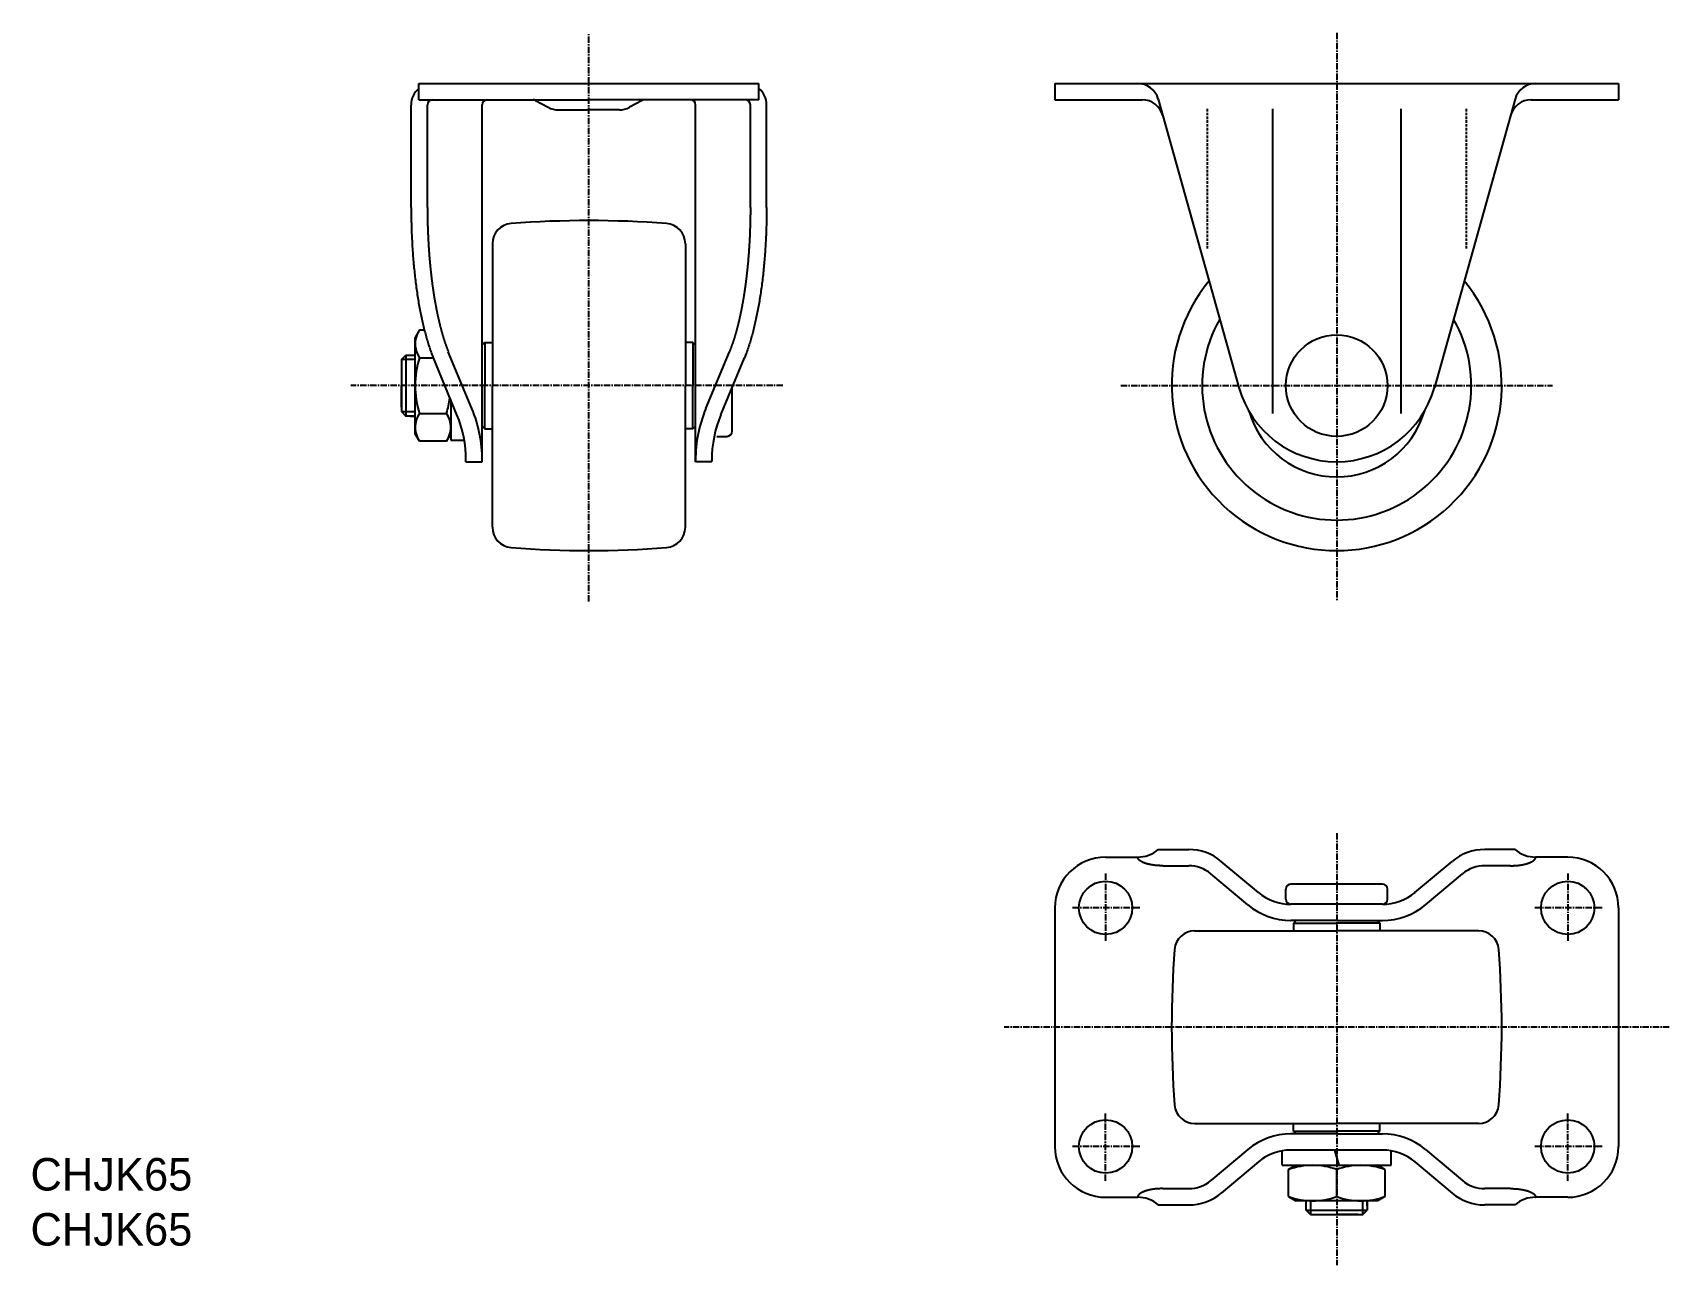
# Model space of a CAD drawing. Extents: x 430 to 753, y -179 to 64.
import ezdxf

# ---------------------------------------------------------------- set-up
doc = ezdxf.new("R2010")
doc.units = 0
doc.linetypes.add('CENTER', pattern=[2, 1.25, -0.25, 0.25, -0.25])
doc.linetypes.add('DASHED', pattern=[0.75, 0.5, -0.25])
doc.layers.get('0').update_dxf_attribs({"linetype": 'CONTINUOUS'})
doc.layers.add('CENTER', color=1, linetype='CENTER')

msp = doc.modelspace()

# ---------------------------------------------------------------- linework, layer by layer
at = {"color": 7, "linetype": 'CONTINUOUS'}
for p, q in [((506.27, 54.02), (573.27, 54.02)), ((506.27, 50.82), (506.27, 54.02)), ((573.27, 50.82), (573.27, 54.02)), ((631.54, 54.02), (742.54, 54.02)), ((631.54, 54.02), (631.54, 50.82)), ((742.54, 54.02), (742.54, 50.82)), ((504.77, 29.58), (504.77, 49.82)), ((506.27, 50.82), (539.77, 50.82)), ((507.97, 29.58), (507.97, 49.82)), ((518.77, -20.48), (518.77, 49.82)), ((529.25, 50.7), (531.77, 49.33)), ((533.77, 48.82), (539.77, 48.82)), ((573.27, 50.82), (539.77, 50.82)), ((545.77, 48.82), (539.77, 48.82)), ((550.29, 50.7), (547.78, 49.33)), ((560.77, -20.48), (560.77, 49.82)), ((571.57, 29.58), (571.57, 49.82)), ((574.77, 29.58), (574.77, 49.82)), ((631.54, 50.82), (648.74, 50.82)), ((651.89, 50.95), (667.77, -5.85)), ((674.4, 49.02), (674.4, -10.98)), ((699.68, 49.02), (699.68, -10.98)), ((722.18, 50.95), (706.3, -5.85)), ((725.33, 50.82), (742.54, 50.82)), ((520.77, 22.45), (520.77, -5.48)), ((558.77, 22.45), (558.77, -5.48)), ((506.42, 5.49), (505.57, 4.02)), ((505.57, -14.98), (505.57, 4.02)), ((506.42, 5.49), (507.37, 5.49)), ((502.87, -0.35), (503.75, 0.52)), ((503.75, 0.52), (505.57, 0.52)), ((504.57, 0.52), (505.57, 0.52)), ((506.42, 0.01), (509.12, 0.01)), ((516.74, -10), (512.09, 1.2)), ((518.77, 2.52), (519.27, 3.02)), ((519.27, 3.02), (519.27, -5.48)), ((519.27, 3.02), (520.77, 3.02)), ((560.27, 3.02), (558.77, 3.02)), ((560.27, 3.02), (560.27, -5.48)), ((560.77, 2.52), (560.27, 3.02)), ((562.81, -10), (567.45, 1.2)), ((502.87, -0.35), (502.87, -10.6)), ((502.87, -1.23), (502.87, -5.48)), ((513.78, -11.23), (509.14, -0.03)), ((565.76, -11.23), (570.41, -0.03)), ((502.87, -9.73), (502.87, -5.48)), ((519.27, -13.98), (519.27, -5.48)), ((520.77, -33.4), (520.77, -5.48)), ((558.77, -33.4), (558.77, -5.48)), ((560.27, -13.98), (560.27, -5.48)), ((567.97, -14.48), (567.97, -5.9)), ((512.57, -8.31), (512.57, -16.23)), ((502.87, -10.6), (503.75, -11.48)), ((505.57, -11.48), (503.75, -11.48)), ((504.57, -11.48), (505.57, -11.48)), ((506.42, -10.96), (511.72, -10.96)), ((506.42, -16.45), (505.57, -14.98)), ((511.72, -16.45), (512.57, -14.98)), ((518.77, -13.48), (519.27, -13.98)), ((519.27, -13.98), (520.77, -13.98)), ((560.27, -13.98), (558.77, -13.98)), ((560.77, -13.48), (560.27, -13.98)), ((564.97, -15.48), (566.97, -15.48)), ((511.72, -16.45), (506.42, -16.45)), ((512.57, -16.23), (515.23, -16.23)), ((515.57, -20.48), (515.57, -20.21)), ((515.57, -20.48), (518.77, -20.48)), ((563.97, -20.48), (560.77, -20.48)), ((563.97, -20.48), (563.97, -20.21)), ((641.54, -98.36), (647.85, -98.36)), ((651.89, -96.86), (657.89, -96.86)), ((671.61, -105.32), (664.31, -99.2)), ((702.46, -105.32), (709.76, -99.2)), ((722.18, -96.86), (716.19, -96.86)), ((732.54, -98.36), (726.22, -98.36)), ((652.79, -100.06), (657.89, -100.06)), ((669.55, -107.77), (662.26, -101.65)), ((704.52, -107.77), (711.82, -101.65)), ((721.29, -100.06), (716.19, -100.06)), ((677.04, -106.66), (677.04, -104.66)), ((696.04, -103.66), (678.04, -103.66)), ((697.04, -106.66), (697.04, -104.66)), ((631.54, -108.36), (631.54, -155.36)), ((696.04, -107.66), (678.04, -107.66)), ((742.54, -108.36), (742.54, -155.36)), ((687.04, -110.86), (678.04, -110.86)), ((679.04, -110.86), (678.54, -111.36)), ((678.54, -111.36), (678.54, -112.86)), ((678.54, -111.36), (687.04, -111.36)), ((687.04, -110.86), (696.04, -110.86)), ((695.54, -111.36), (687.04, -111.36)), ((695.04, -110.86), (695.54, -111.36)), ((695.54, -111.36), (695.54, -112.86)), ((659.11, -112.86), (687.04, -112.86)), ((714.96, -112.86), (687.04, -112.86)), ((659.11, -150.86), (687.04, -150.86)), ((678.54, -152.36), (678.54, -150.86)), ((714.96, -150.86), (687.04, -150.86)), ((695.54, -152.36), (695.54, -150.86)), ((687.04, -152.86), (678.04, -152.86)), ((678.54, -152.36), (687.04, -152.36)), ((679.04, -152.86), (678.54, -152.36)), ((695.54, -152.36), (687.04, -152.36)), ((687.04, -152.86), (696.04, -152.86)), ((695.04, -152.86), (695.54, -152.36)), ((669.55, -155.94), (662.26, -162.06)), ((676.29, -159.06), (676.29, -156.06)), ((696.04, -156.06), (678.04, -156.06)), ((686.63, -156.06), (687.44, -159.06)), ((697.79, -159.06), (697.79, -156.06)), ((704.52, -155.94), (711.82, -162.06)), ((671.61, -158.4), (664.31, -164.52)), ((676.29, -159.06), (697.79, -159.06)), ((677.53, -159.9), (679, -159.06)), ((677.53, -165.21), (677.53, -159.9)), ((687.04, -165.21), (687.04, -159.9)), ((696.54, -159.9), (695.07, -159.06)), ((696.54, -159.9), (696.54, -165.21)), ((702.46, -158.4), (709.76, -164.52)), ((652.79, -163.66), (657.89, -163.66)), ((721.29, -163.66), (716.19, -163.66)), ((641.54, -165.36), (647.85, -165.36)), ((651.89, -166.86), (657.89, -166.86)), ((677.53, -165.21), (679, -166.06)), ((695.07, -166.06), (679, -166.06)), ((681.04, -167.06), (681.04, -166.06)), ((681.04, -167.88), (681.04, -166.06)), ((693.04, -167.06), (693.04, -166.06)), ((693.04, -166.06), (693.04, -167.88)), ((696.54, -165.21), (695.07, -166.06)), ((722.18, -166.86), (716.19, -166.86)), ((732.54, -165.36), (726.22, -165.36)), ((681.91, -168.76), (681.04, -167.88)), ((681.91, -168.76), (692.16, -168.76)), ((682.79, -168.76), (687.04, -168.76)), ((691.29, -168.76), (687.04, -168.76)), ((692.16, -168.76), (693.04, -167.88))]:
    msp.add_line(p, q, dxfattribs=at)
at = {"color": 3, "linetype": 'DASHED'}
for p, q in [((661.53, 49.02), (661.53, 21.53)), ((712.55, 49.02), (712.55, 21.53))]:
    msp.add_line(p, q, dxfattribs=at)
at = {"color": 3, "linetype": 'CONTINUOUS'}
for p, q in [((503.75, 0.52), (503.75, -11.48)), ((505.57, -0.35), (502.87, -0.35)), ((502.87, -10.6), (505.57, -10.6)), ((681.91, -166.06), (681.91, -168.76)), ((692.16, -168.76), (692.16, -166.06)), ((681.04, -167.88), (693.04, -167.88))]:
    msp.add_line(p, q, dxfattribs=at)
at = {"color": 7, "linetype": 'CONTINUOUS'}
for points in [[(504.77, 29.58, 0), (504.77, 29.19, 0), (504.77, 28.8, 0), (504.78, 28.42, 0), (504.78, 28.03, 0), (504.79, 27.64, 0), (504.79, 27.26, 0), (504.8, 26.87, 0), (504.81, 26.48, 0), (504.82, 26.1, 0), (504.83, 25.71, 0), (504.84, 25.33, 0), (504.86, 24.94, 0), (504.87, 24.56, 0), (504.89, 24.18, 0), (504.9, 23.79, 0), (504.92, 23.41, 0), (504.94, 23.03, 0), (504.96, 22.65, 0), (504.98, 22.27, 0), (505, 21.89, 0), (505.03, 21.52, 0), (505.05, 21.14, 0), (505.08, 20.76, 0), (505.11, 20.39, 0), (505.13, 20.02, 0), (505.16, 19.64, 0), (505.19, 19.27, 0), (505.23, 18.9, 0), (505.26, 18.53, 0), (505.29, 18.16, 0), (505.33, 17.8, 0), (505.36, 17.43, 0), (505.4, 17.07, 0), (505.44, 16.71, 0), (505.48, 16.35, 0), (505.52, 15.99, 0), (505.56, 15.63, 0), (505.6, 15.28, 0), (505.65, 14.92, 0), (505.69, 14.57, 0), (505.74, 14.22, 0), (505.78, 13.87, 0), (505.83, 13.52, 0), (505.88, 13.18, 0), (505.93, 12.83, 0), (505.98, 12.49, 0), (506.03, 12.15, 0), (506.09, 11.82, 0), (506.14, 11.48, 0), (506.2, 11.15, 0), (506.25, 10.82, 0), (506.31, 10.49, 0), (506.37, 10.16, 0), (506.43, 9.84, 0), (506.49, 9.52, 0), (506.55, 9.2, 0), (506.61, 8.88, 0), (506.67, 8.56, 0), (506.74, 8.25, 0), (506.8, 7.94, 0), (506.87, 7.63, 0), (506.93, 7.33, 0), (507, 7.03, 0), (507.07, 6.73, 0), (507.14, 6.43, 0), (507.21, 6.14, 0), (507.28, 5.85, 0), (507.35, 5.56, 0), (507.42, 5.27, 0), (507.5, 4.99, 0), (507.57, 4.71, 0), (507.65, 4.43, 0), (507.72, 4.16, 0), (507.8, 3.88, 0), (507.88, 3.62, 0), (507.96, 3.35, 0), (508.04, 3.09, 0), (508.12, 2.83, 0), (508.2, 2.57, 0), (508.28, 2.32, 0), (508.36, 2.07, 0), (508.45, 1.82, 0), (508.53, 1.58, 0), (508.61, 1.34, 0), (508.7, 1.1, 0), (508.79, 0.87, 0), (508.87, 0.64, 0), (508.96, 0.41, 0), (509.05, 0.19, 0), (509.14, -0.03, 0)], [(574.77, 29.58, 0), (574.77, 29.19, 0), (574.77, 28.8, 0), (574.77, 28.42, 0), (574.76, 28.03, 0), (574.76, 27.64, 0), (574.75, 27.26, 0), (574.74, 26.87, 0), (574.73, 26.48, 0), (574.73, 26.1, 0), (574.71, 25.71, 0), (574.7, 25.33, 0), (574.69, 24.94, 0), (574.67, 24.56, 0), (574.66, 24.18, 0), (574.64, 23.79, 0), (574.62, 23.41, 0), (574.6, 23.03, 0), (574.58, 22.65, 0), (574.56, 22.27, 0), (574.54, 21.89, 0), (574.52, 21.52, 0), (574.49, 21.14, 0), (574.47, 20.76, 0), (574.44, 20.39, 0), (574.41, 20.02, 0), (574.38, 19.64, 0), (574.35, 19.27, 0), (574.32, 18.9, 0), (574.29, 18.53, 0), (574.25, 18.16, 0), (574.22, 17.8, 0), (574.18, 17.43, 0), (574.14, 17.07, 0), (574.11, 16.71, 0), (574.07, 16.35, 0), (574.03, 15.99, 0), (573.98, 15.63, 0), (573.94, 15.28, 0), (573.9, 14.92, 0), (573.85, 14.57, 0), (573.81, 14.22, 0), (573.76, 13.87, 0), (573.71, 13.52, 0), (573.66, 13.18, 0), (573.61, 12.83, 0), (573.56, 12.49, 0), (573.51, 12.15, 0), (573.46, 11.82, 0), (573.4, 11.48, 0), (573.35, 11.15, 0), (573.29, 10.82, 0), (573.24, 10.49, 0), (573.18, 10.16, 0), (573.12, 9.84, 0), (573.06, 9.52, 0), (573, 9.2, 0), (572.94, 8.88, 0), (572.87, 8.56, 0), (572.81, 8.25, 0), (572.74, 7.94, 0), (572.68, 7.63, 0), (572.61, 7.33, 0), (572.54, 7.03, 0), (572.48, 6.73, 0), (572.41, 6.43, 0), (572.34, 6.14, 0), (572.27, 5.85, 0), (572.19, 5.56, 0), (572.12, 5.27, 0), (572.05, 4.99, 0), (571.97, 4.71, 0), (571.9, 4.43, 0), (571.82, 4.16, 0), (571.74, 3.88, 0), (571.67, 3.62, 0), (571.59, 3.35, 0), (571.51, 3.09, 0), (571.43, 2.83, 0), (571.35, 2.57, 0), (571.26, 2.32, 0), (571.18, 2.07, 0), (571.1, 1.82, 0), (571.01, 1.58, 0), (570.93, 1.34, 0), (570.85, 1.1, 0), (570.76, 0.87, 0), (570.41, -0.03, 0)], [(652.79, -100.06, 0), (652.73, -100.06, 0), (652.66, -100.05, 0), (652.6, -100.05, 0), (652.54, -100.05, 0), (652.48, -100.05, 0), (652.42, -100.05, 0), (652.36, -100.05, 0), (652.3, -100.05, 0), (652.24, -100.05, 0), (652.18, -100.04, 0), (652.12, -100.04, 0), (652.06, -100.04, 0), (652, -100.03, 0), (651.94, -100.03, 0), (651.88, -100.03, 0), (651.82, -100.02, 0), (651.76, -100.02, 0), (651.7, -100.01, 0), (651.64, -100.01, 0), (651.59, -100, 0), (651.53, -100, 0), (651.47, -99.99, 0), (651.41, -99.99, 0), (651.35, -99.98, 0), (651.29, -99.98, 0), (651.24, -99.97, 0), (651.18, -99.96, 0), (651.12, -99.96, 0), (651.07, -99.95, 0), (651.01, -99.94, 0), (650.95, -99.93, 0), (650.9, -99.93, 0), (650.84, -99.92, 0), (650.78, -99.91, 0), (650.73, -99.9, 0), (650.67, -99.89, 0), (650.62, -99.88, 0), (650.57, -99.87, 0), (650.51, -99.86, 0), (650.46, -99.85, 0), (650.4, -99.84, 0), (650.35, -99.83, 0), (650.3, -99.82, 0), (650.25, -99.81, 0), (650.2, -99.8, 0), (650.14, -99.79, 0), (650.09, -99.78, 0), (650.04, -99.77, 0), (649.99, -99.76, 0), (649.94, -99.75, 0), (649.89, -99.73, 0), (649.84, -99.72, 0), (649.8, -99.71, 0), (649.75, -99.7, 0), (649.7, -99.68, 0), (649.65, -99.67, 0), (649.61, -99.66, 0), (649.56, -99.64, 0), (649.51, -99.63, 0), (649.47, -99.62, 0), (649.42, -99.6, 0), (649.38, -99.59, 0), (649.34, -99.57, 0), (649.29, -99.56, 0), (649.25, -99.54, 0), (649.21, -99.53, 0), (649.17, -99.51, 0), (649.13, -99.5, 0), (649.09, -99.48, 0), (649.05, -99.47, 0), (649.01, -99.45, 0), (648.97, -99.43, 0), (648.93, -99.42, 0), (648.89, -99.4, 0), (648.86, -99.38, 0), (648.82, -99.37, 0), (648.78, -99.35, 0), (648.75, -99.33, 0), (648.71, -99.32, 0), (648.68, -99.3, 0), (648.65, -99.28, 0), (648.61, -99.26, 0), (648.58, -99.25, 0), (648.55, -99.23, 0), (648.52, -99.21, 0), (648.49, -99.19, 0), (648.46, -99.18, 0), (648.43, -99.16, 0), (648.4, -99.14, 0), (648.38, -99.12, 0), (648.35, -99.1, 0), (648.32, -99.08, 0), (648.3, -99.06, 0), (648.27, -99.04, 0), (648.25, -99.03, 0), (648.22, -99.01, 0), (648.2, -98.99, 0), (648.18, -98.97, 0), (648.16, -98.95, 0), (648.14, -98.93, 0), (648.12, -98.91, 0), (648.1, -98.89, 0), (648.08, -98.87, 0), (648.06, -98.85, 0), (648.04, -98.83, 0), (648.03, -98.81, 0), (648.01, -98.79, 0), (648, -98.77, 0), (647.98, -98.75, 0), (647.97, -98.73, 0), (647.96, -98.71, 0), (647.94, -98.69, 0), (647.93, -98.67, 0), (647.92, -98.65, 0), (647.91, -98.63, 0), (647.9, -98.6, 0), (647.89, -98.58, 0), (647.88, -98.56, 0), (647.88, -98.54, 0), (647.87, -98.52, 0), (647.87, -98.5, 0), (647.86, -98.48, 0), (647.86, -98.46, 0), (647.85, -98.44, 0), (647.85, -98.42, 0), (647.85, -98.4, 0), (647.85, -98.38, 0), (647.85, -98.36, 0)], [(721.29, -100.06, 0), (721.35, -100.06, 0), (721.41, -100.05, 0), (721.47, -100.05, 0), (721.53, -100.05, 0), (721.59, -100.05, 0), (721.65, -100.05, 0), (721.71, -100.05, 0), (721.77, -100.05, 0), (721.83, -100.05, 0), (721.89, -100.04, 0), (721.95, -100.04, 0), (722.01, -100.04, 0), (722.07, -100.03, 0), (722.13, -100.03, 0), (722.19, -100.03, 0), (722.25, -100.02, 0), (722.31, -100.02, 0), (722.37, -100.01, 0), (722.43, -100.01, 0), (722.49, -100, 0), (722.54, -100, 0), (722.6, -99.99, 0), (722.66, -99.99, 0), (722.72, -99.98, 0), (722.78, -99.98, 0), (722.84, -99.97, 0), (722.89, -99.96, 0), (722.95, -99.96, 0), (723.01, -99.95, 0), (723.06, -99.94, 0), (723.12, -99.93, 0), (723.18, -99.93, 0), (723.23, -99.92, 0), (723.29, -99.91, 0), (723.34, -99.9, 0), (723.4, -99.89, 0), (723.45, -99.88, 0), (723.51, -99.87, 0), (723.56, -99.86, 0), (723.61, -99.85, 0), (723.67, -99.84, 0), (723.72, -99.83, 0), (723.77, -99.82, 0), (723.83, -99.81, 0), (723.88, -99.8, 0), (723.93, -99.79, 0), (723.98, -99.78, 0), (724.03, -99.77, 0), (724.08, -99.76, 0), (724.13, -99.75, 0), (724.18, -99.73, 0), (724.23, -99.72, 0), (724.28, -99.71, 0), (724.33, -99.7, 0), (724.37, -99.68, 0), (724.42, -99.67, 0), (724.47, -99.66, 0), (724.51, -99.64, 0), (724.56, -99.63, 0), (724.6, -99.62, 0), (724.65, -99.6, 0), (724.69, -99.59, 0), (724.73, -99.57, 0), (724.78, -99.56, 0), (724.82, -99.54, 0), (724.86, -99.53, 0), (724.9, -99.51, 0), (724.95, -99.5, 0), (724.99, -99.48, 0), (725.03, -99.47, 0), (725.07, -99.45, 0), (725.1, -99.43, 0), (725.14, -99.42, 0), (725.18, -99.4, 0), (725.22, -99.38, 0), (725.25, -99.37, 0), (725.29, -99.35, 0), (725.32, -99.33, 0), (725.36, -99.32, 0), (725.39, -99.3, 0), (725.43, -99.28, 0), (725.46, -99.26, 0), (725.49, -99.25, 0), (725.52, -99.23, 0), (725.55, -99.21, 0), (725.58, -99.19, 0), (725.61, -99.18, 0), (725.64, -99.16, 0), (725.67, -99.14, 0), (725.7, -99.12, 0), (725.72, -99.1, 0), (725.75, -99.08, 0), (725.78, -99.06, 0), (725.8, -99.04, 0), (725.83, -99.03, 0), (725.85, -99.01, 0), (725.87, -98.99, 0), (725.89, -98.97, 0), (725.91, -98.95, 0), (725.94, -98.93, 0), (725.96, -98.91, 0), (725.98, -98.89, 0), (725.99, -98.87, 0), (726.01, -98.85, 0), (726.03, -98.83, 0), (726.05, -98.81, 0), (726.06, -98.79, 0), (726.08, -98.77, 0), (726.09, -98.75, 0), (726.11, -98.73, 0), (726.12, -98.71, 0), (726.13, -98.69, 0), (726.14, -98.67, 0), (726.15, -98.65, 0), (726.16, -98.63, 0), (726.17, -98.6, 0), (726.18, -98.58, 0), (726.19, -98.56, 0), (726.2, -98.54, 0), (726.2, -98.52, 0), (726.21, -98.5, 0), (726.21, -98.48, 0), (726.22, -98.46, 0), (726.22, -98.44, 0), (726.22, -98.42, 0), (726.22, -98.4, 0), (726.22, -98.38, 0), (726.23, -98.36, 0)], [(652.79, -163.66, 0), (652.73, -163.66, 0), (652.66, -163.66, 0), (652.6, -163.66, 0), (652.54, -163.66, 0), (652.48, -163.66, 0), (652.42, -163.66, 0), (652.36, -163.66, 0), (652.3, -163.66, 0), (652.24, -163.67, 0), (652.18, -163.67, 0), (652.12, -163.67, 0), (652.06, -163.67, 0), (652, -163.68, 0), (651.94, -163.68, 0), (651.88, -163.68, 0), (651.82, -163.69, 0), (651.76, -163.69, 0), (651.7, -163.7, 0), (651.64, -163.7, 0), (651.59, -163.71, 0), (651.53, -163.71, 0), (651.47, -163.72, 0), (651.41, -163.72, 0), (651.35, -163.73, 0), (651.29, -163.73, 0), (651.24, -163.74, 0), (651.18, -163.75, 0), (651.12, -163.75, 0), (651.07, -163.76, 0), (651.01, -163.77, 0), (650.95, -163.78, 0), (650.9, -163.78, 0), (650.84, -163.79, 0), (650.78, -163.8, 0), (650.73, -163.81, 0), (650.67, -163.82, 0), (650.62, -163.83, 0), (650.57, -163.84, 0), (650.51, -163.85, 0), (650.46, -163.86, 0), (650.4, -163.87, 0), (650.35, -163.88, 0), (650.3, -163.89, 0), (650.25, -163.9, 0), (650.2, -163.91, 0), (650.14, -163.92, 0), (650.09, -163.93, 0), (650.04, -163.94, 0), (649.99, -163.95, 0), (649.94, -163.97, 0), (649.89, -163.98, 0), (649.84, -163.99, 0), (649.8, -164, 0), (649.75, -164.02, 0), (649.7, -164.03, 0), (649.65, -164.04, 0), (649.61, -164.05, 0), (649.56, -164.07, 0), (649.51, -164.08, 0), (649.47, -164.1, 0), (649.42, -164.11, 0), (649.38, -164.12, 0), (649.34, -164.14, 0), (649.29, -164.15, 0), (649.25, -164.17, 0), (649.21, -164.18, 0), (649.17, -164.2, 0), (649.13, -164.21, 0), (649.09, -164.23, 0), (649.05, -164.25, 0), (649.01, -164.26, 0), (648.97, -164.28, 0), (648.93, -164.29, 0), (648.89, -164.31, 0), (648.86, -164.33, 0), (648.82, -164.34, 0), (648.78, -164.36, 0), (648.75, -164.38, 0), (648.71, -164.39, 0), (648.68, -164.41, 0), (648.65, -164.43, 0), (648.61, -164.45, 0), (648.58, -164.46, 0), (648.55, -164.48, 0), (648.52, -164.5, 0), (648.49, -164.52, 0), (648.46, -164.54, 0), (648.43, -164.55, 0), (648.4, -164.57, 0), (648.38, -164.59, 0), (648.35, -164.61, 0), (648.32, -164.63, 0), (648.3, -164.65, 0), (648.27, -164.67, 0), (648.25, -164.69, 0), (648.22, -164.7, 0), (648.2, -164.72, 0), (648.18, -164.74, 0), (648.16, -164.76, 0), (648.14, -164.78, 0), (648.12, -164.8, 0), (648.1, -164.82, 0), (648.08, -164.84, 0), (648.06, -164.86, 0), (648.04, -164.88, 0), (648.03, -164.9, 0), (648.01, -164.92, 0), (648, -164.94, 0), (647.98, -164.96, 0), (647.97, -164.98, 0), (647.96, -165, 0), (647.94, -165.02, 0), (647.93, -165.04, 0), (647.92, -165.06, 0), (647.91, -165.09, 0), (647.9, -165.11, 0), (647.89, -165.13, 0), (647.88, -165.15, 0), (647.88, -165.17, 0), (647.87, -165.19, 0), (647.87, -165.21, 0), (647.86, -165.23, 0), (647.86, -165.25, 0), (647.85, -165.27, 0), (647.85, -165.29, 0), (647.85, -165.31, 0), (647.85, -165.33, 0), (647.85, -165.36, 0)], [(721.29, -163.66, 0), (721.35, -163.66, 0), (721.41, -163.66, 0), (721.47, -163.66, 0), (721.53, -163.66, 0), (721.59, -163.66, 0), (721.65, -163.66, 0), (721.71, -163.66, 0), (721.77, -163.66, 0), (721.83, -163.67, 0), (721.89, -163.67, 0), (721.95, -163.67, 0), (722.01, -163.67, 0), (722.07, -163.68, 0), (722.13, -163.68, 0), (722.19, -163.68, 0), (722.25, -163.69, 0), (722.31, -163.69, 0), (722.37, -163.7, 0), (722.43, -163.7, 0), (722.49, -163.71, 0), (722.54, -163.71, 0), (722.6, -163.72, 0), (722.66, -163.72, 0), (722.72, -163.73, 0), (722.78, -163.73, 0), (722.84, -163.74, 0), (722.89, -163.75, 0), (722.95, -163.75, 0), (723.01, -163.76, 0), (723.06, -163.77, 0), (723.12, -163.78, 0), (723.18, -163.78, 0), (723.23, -163.79, 0), (723.29, -163.8, 0), (723.34, -163.81, 0), (723.4, -163.82, 0), (723.45, -163.83, 0), (723.51, -163.84, 0), (723.56, -163.85, 0), (723.61, -163.86, 0), (723.67, -163.87, 0), (723.72, -163.88, 0), (723.77, -163.89, 0), (723.83, -163.9, 0), (723.88, -163.91, 0), (723.93, -163.92, 0), (723.98, -163.93, 0), (724.03, -163.94, 0), (724.08, -163.95, 0), (724.13, -163.97, 0), (724.18, -163.98, 0), (724.23, -163.99, 0), (724.28, -164, 0), (724.33, -164.02, 0), (724.37, -164.03, 0), (724.42, -164.04, 0), (724.47, -164.05, 0), (724.51, -164.07, 0), (724.56, -164.08, 0), (724.6, -164.1, 0), (724.65, -164.11, 0), (724.69, -164.12, 0), (724.73, -164.14, 0), (724.78, -164.15, 0), (724.82, -164.17, 0), (724.86, -164.18, 0), (724.9, -164.2, 0), (724.95, -164.21, 0), (724.99, -164.23, 0), (725.03, -164.25, 0), (725.07, -164.26, 0), (725.1, -164.28, 0), (725.14, -164.29, 0), (725.18, -164.31, 0), (725.22, -164.33, 0), (725.25, -164.34, 0), (725.29, -164.36, 0), (725.32, -164.38, 0), (725.36, -164.39, 0), (725.39, -164.41, 0), (725.43, -164.43, 0), (725.46, -164.45, 0), (725.49, -164.46, 0), (725.52, -164.48, 0), (725.55, -164.5, 0), (725.58, -164.52, 0), (725.61, -164.54, 0), (725.64, -164.55, 0), (725.67, -164.57, 0), (725.7, -164.59, 0), (725.72, -164.61, 0), (725.75, -164.63, 0), (725.78, -164.65, 0), (725.8, -164.67, 0), (725.83, -164.69, 0), (725.85, -164.7, 0), (725.87, -164.72, 0), (725.89, -164.74, 0), (725.91, -164.76, 0), (725.94, -164.78, 0), (725.96, -164.8, 0), (725.98, -164.82, 0), (725.99, -164.84, 0), (726.01, -164.86, 0), (726.03, -164.88, 0), (726.05, -164.9, 0), (726.06, -164.92, 0), (726.08, -164.94, 0), (726.09, -164.96, 0), (726.11, -164.98, 0), (726.12, -165, 0), (726.13, -165.02, 0), (726.14, -165.04, 0), (726.15, -165.06, 0), (726.16, -165.09, 0), (726.17, -165.11, 0), (726.18, -165.13, 0), (726.19, -165.15, 0), (726.2, -165.17, 0), (726.2, -165.19, 0), (726.21, -165.21, 0), (726.21, -165.23, 0), (726.22, -165.25, 0), (726.22, -165.27, 0), (726.22, -165.29, 0), (726.22, -165.31, 0), (726.22, -165.33, 0), (726.23, -165.36, 0)]]:
    msp.add_polyline3d(points, dxfattribs=at)
at = {"color": 7}
for points in [[(507.97, 29.58, 0), (507.97, 29.47, 0), (507.97, 29.36, 0), (507.97, 29.26, 0), (507.97, 29.15, 0), (507.97, 29.04, 0), (507.97, 28.94, 0), (507.98, 28.83, 0), (507.98, 28.72, 0), (507.98, 28.62, 0), (507.98, 28.51, 0), (507.98, 28.41, 0), (507.98, 28.3, 0), (507.98, 28.19, 0), (507.98, 28.09, 0), (507.98, 27.98, 0), (507.98, 27.87, 0), (507.99, 27.77, 0), (507.99, 27.66, 0), (507.99, 27.55, 0), (507.99, 27.45, 0), (507.99, 27.34, 0), (507.99, 27.24, 0), (508, 27.13, 0), (508, 27.02, 0), (508, 26.92, 0), (508, 26.81, 0), (508, 26.7, 0), (508.01, 26.6, 0), (508.01, 26.49, 0), (508.01, 26.39, 0), (508.02, 26.28, 0), (508.02, 26.17, 0), (508.02, 26.07, 0), (508.02, 25.96, 0), (508.03, 25.86, 0), (508.03, 25.75, 0), (508.03, 25.64, 0), (508.04, 25.54, 0), (508.04, 25.43, 0), (508.04, 25.33, 0), (508.05, 25.22, 0), (508.05, 25.12, 0), (508.06, 25.01, 0), (508.06, 24.91, 0), (508.06, 24.8, 0), (508.07, 24.69, 0), (508.07, 24.59, 0), (508.08, 24.48, 0), (508.08, 24.38, 0), (508.08, 24.27, 0), (508.09, 24.17, 0), (508.09, 24.06, 0), (508.1, 23.96, 0), (508.1, 23.85, 0), (508.11, 23.75, 0), (508.11, 23.64, 0), (508.12, 23.54, 0), (508.12, 23.43, 0), (508.13, 23.33, 0), (508.13, 23.22, 0), (508.14, 23.12, 0), (508.15, 23.02, 0), (508.15, 22.91, 0), (508.16, 22.81, 0), (508.16, 22.7, 0), (508.17, 22.6, 0), (508.18, 22.49, 0), (508.18, 22.39, 0), (508.19, 22.29, 0), (508.19, 22.18, 0), (508.2, 22.08, 0), (508.21, 21.97, 0), (508.21, 21.87, 0), (508.22, 21.77, 0), (508.23, 21.66, 0), (508.23, 21.56, 0), (508.24, 21.46, 0), (508.25, 21.35, 0), (508.25, 21.25, 0), (508.26, 21.15, 0), (508.27, 21.04, 0), (508.27, 20.94, 0), (508.28, 20.84, 0), (508.29, 20.74, 0), (508.3, 20.63, 0), (508.31, 20.53, 0), (508.31, 20.43, 0), (508.32, 20.32, 0), (508.33, 20.22, 0), (508.34, 20.12, 0), (508.35, 20.02, 0), (508.35, 19.92, 0), (508.36, 19.81, 0), (508.37, 19.71, 0), (508.38, 19.61, 0), (508.39, 19.51, 0), (508.39, 19.41, 0), (508.4, 19.31, 0), (508.41, 19.2, 0), (508.42, 19.1, 0), (508.43, 19, 0), (508.44, 18.9, 0), (508.45, 18.8, 0), (508.46, 18.7, 0), (508.47, 18.6, 0), (508.48, 18.5, 0), (508.49, 18.4, 0), (508.5, 18.3, 0), (508.5, 18.2, 0), (508.51, 18.1, 0), (508.52, 18, 0), (508.53, 17.9, 0), (508.54, 17.8, 0), (508.55, 17.7, 0), (508.56, 17.6, 0), (508.57, 17.5, 0), (508.58, 17.4, 0), (508.6, 17.3, 0), (508.61, 17.2, 0), (508.62, 17.1, 0), (508.63, 17, 0), (508.64, 16.9, 0), (508.65, 16.8, 0), (508.66, 16.71, 0), (508.67, 16.61, 0), (508.68, 16.51, 0), (508.69, 16.41, 0), (508.7, 16.31, 0), (508.71, 16.22, 0), (508.73, 16.12, 0), (508.74, 16.02, 0), (508.75, 15.92, 0), (508.76, 15.83, 0), (508.77, 15.73, 0), (508.78, 15.63, 0), (508.8, 15.53, 0), (508.81, 15.44, 0), (508.82, 15.34, 0), (508.83, 15.24, 0), (508.84, 15.15, 0), (508.86, 15.05, 0), (508.87, 14.96, 0), (508.88, 14.86, 0), (508.89, 14.76, 0), (508.91, 14.67, 0), (508.92, 14.57, 0), (508.93, 14.48, 0), (508.94, 14.38, 0), (508.96, 14.29, 0), (508.97, 14.19, 0), (508.98, 14.1, 0), (509, 14, 0), (509.01, 13.91, 0), (509.02, 13.82, 0), (509.03, 13.72, 0), (509.05, 13.63, 0), (509.06, 13.53, 0), (509.08, 13.44, 0), (509.09, 13.35, 0), (509.1, 13.25, 0), (509.12, 13.16, 0), (509.13, 13.07, 0), (509.14, 12.98, 0), (509.16, 12.88, 0), (509.17, 12.79, 0), (509.19, 12.7, 0), (509.2, 12.61, 0), (509.22, 12.51, 0), (509.23, 12.42, 0), (509.25, 12.33, 0), (509.26, 12.24, 0), (509.27, 12.15, 0), (509.29, 12.06, 0), (509.3, 11.97, 0), (509.32, 11.88, 0), (509.33, 11.79, 0), (509.35, 11.7, 0), (509.36, 11.61, 0), (509.38, 11.52, 0), (509.39, 11.43, 0), (509.41, 11.34, 0), (509.43, 11.25, 0), (509.44, 11.16, 0), (509.46, 11.07, 0), (509.47, 10.98, 0), (509.49, 10.89, 0), (509.5, 10.8, 0), (509.52, 10.72, 0), (509.54, 10.63, 0), (509.55, 10.54, 0), (509.57, 10.45, 0), (509.58, 10.36, 0), (509.6, 10.28, 0), (509.62, 10.19, 0), (509.63, 10.1, 0), (509.65, 10.02, 0), (509.67, 9.93, 0), (509.68, 9.84, 0), (509.7, 9.76, 0), (509.71, 9.67, 0), (509.73, 9.59, 0), (509.75, 9.5, 0), (509.76, 9.42, 0), (509.78, 9.33, 0), (509.8, 9.25, 0), (509.82, 9.16, 0), (509.83, 9.08, 0), (509.85, 8.99, 0), (509.87, 8.91, 0), (509.88, 8.83, 0), (509.9, 8.74, 0), (509.92, 8.66, 0), (509.94, 8.58, 0), (509.95, 8.49, 0), (509.97, 8.41, 0), (509.99, 8.33, 0), (510.01, 8.25, 0), (510.03, 8.16, 0), (510.04, 8.08, 0), (510.06, 8, 0), (510.08, 7.92, 0), (510.1, 7.84, 0), (510.12, 7.76, 0), (510.13, 7.68, 0), (510.15, 7.6, 0), (510.17, 7.52, 0), (510.19, 7.44, 0), (510.21, 7.36, 0), (510.23, 7.28, 0), (510.25, 7.2, 0), (510.26, 7.12, 0), (510.28, 7.04, 0), (510.3, 6.96, 0), (510.32, 6.88, 0), (510.34, 6.8, 0), (510.36, 6.73, 0), (510.38, 6.65, 0), (510.4, 6.57, 0), (510.42, 6.49, 0), (510.44, 6.42, 0), (510.45, 6.34, 0), (510.47, 6.26, 0), (510.49, 6.19, 0), (510.51, 6.11, 0), (510.53, 6.04, 0), (510.55, 5.96, 0), (510.57, 5.89, 0), (510.59, 5.81, 0), (510.61, 5.74, 0), (510.63, 5.66, 0), (510.65, 5.59, 0), (510.67, 5.51, 0), (510.69, 5.44, 0), (510.71, 5.37, 0), (510.73, 5.29, 0), (510.75, 5.22, 0), (510.77, 5.15, 0), (510.79, 5.07, 0), (510.81, 5, 0), (510.83, 4.93, 0), (510.85, 4.86, 0), (510.87, 4.79, 0), (510.89, 4.72, 0), (510.91, 4.65, 0), (510.93, 4.58, 0), (510.95, 4.5, 0), (510.97, 4.43, 0), (510.99, 4.37, 0), (511.01, 4.3, 0), (511.04, 4.23, 0), (511.06, 4.16, 0), (511.08, 4.09, 0), (511.1, 4.02, 0), (511.12, 3.95, 0), (511.14, 3.88, 0), (511.16, 3.82, 0), (511.18, 3.75, 0), (511.2, 3.68, 0), (511.23, 3.62, 0), (511.25, 3.55, 0), (511.27, 3.48, 0), (511.29, 3.42, 0), (511.31, 3.35, 0), (511.33, 3.29, 0), (511.35, 3.22, 0), (511.37, 3.16, 0), (511.39, 3.09, 0), (511.42, 3.03, 0), (511.44, 2.96, 0), (511.46, 2.9, 0), (511.48, 2.84, 0), (511.5, 2.77, 0), (511.52, 2.71, 0), (511.55, 2.65, 0), (511.57, 2.59, 0), (511.59, 2.52, 0), (511.61, 2.46, 0), (511.63, 2.4, 0), (511.66, 2.34, 0), (511.68, 2.28, 0), (511.7, 2.22, 0), (511.72, 2.16, 0), (511.74, 2.1, 0), (511.77, 2.04, 0), (511.79, 1.98, 0), (511.81, 1.92, 0), (511.83, 1.86, 0), (511.85, 1.8, 0), (511.88, 1.75, 0), (511.9, 1.69, 0), (511.92, 1.63, 0), (511.94, 1.57, 0), (511.96, 1.52, 0), (511.99, 1.46, 0), (512.01, 1.4, 0), (512.03, 1.35, 0), (512.05, 1.29, 0), (512.08, 1.24, 0), (512.1, 1.18, 0)], [(571.57, 29.58, 0), (571.57, 29.47, 0), (571.57, 29.36, 0), (571.57, 29.26, 0), (571.57, 29.15, 0), (571.57, 29.04, 0), (571.57, 28.94, 0), (571.57, 28.83, 0), (571.57, 28.72, 0), (571.57, 28.62, 0), (571.57, 28.51, 0), (571.57, 28.41, 0), (571.57, 28.3, 0), (571.57, 28.19, 0), (571.56, 28.09, 0), (571.56, 27.98, 0), (571.56, 27.87, 0), (571.56, 27.77, 0), (571.56, 27.66, 0), (571.56, 27.55, 0), (571.55, 27.45, 0), (571.55, 27.34, 0), (571.55, 27.24, 0), (571.55, 27.13, 0), (571.55, 27.02, 0), (571.54, 26.92, 0), (571.54, 26.81, 0), (571.54, 26.7, 0), (571.54, 26.6, 0), (571.53, 26.49, 0), (571.53, 26.39, 0), (571.53, 26.28, 0), (571.53, 26.17, 0), (571.52, 26.07, 0), (571.52, 25.96, 0), (571.52, 25.86, 0), (571.51, 25.75, 0), (571.51, 25.64, 0), (571.51, 25.54, 0), (571.5, 25.43, 0), (571.5, 25.33, 0), (571.5, 25.22, 0), (571.49, 25.12, 0), (571.49, 25.01, 0), (571.49, 24.91, 0), (571.48, 24.8, 0), (571.48, 24.69, 0), (571.47, 24.59, 0), (571.47, 24.48, 0), (571.46, 24.38, 0), (571.46, 24.27, 0), (571.46, 24.17, 0), (571.45, 24.06, 0), (571.45, 23.96, 0), (571.44, 23.85, 0), (571.44, 23.75, 0), (571.43, 23.64, 0), (571.43, 23.54, 0), (571.42, 23.43, 0), (571.41, 23.33, 0), (571.41, 23.22, 0), (571.4, 23.12, 0), (571.4, 23.02, 0), (571.39, 22.91, 0), (571.39, 22.81, 0), (571.38, 22.7, 0), (571.38, 22.6, 0), (571.37, 22.49, 0), (571.36, 22.39, 0), (571.36, 22.29, 0), (571.35, 22.18, 0), (571.35, 22.08, 0), (571.34, 21.97, 0), (571.33, 21.87, 0), (571.33, 21.77, 0), (571.32, 21.66, 0), (571.31, 21.56, 0), (571.3, 21.46, 0), (571.3, 21.35, 0), (571.29, 21.25, 0), (571.28, 21.15, 0), (571.28, 21.04, 0), (571.27, 20.94, 0), (571.26, 20.84, 0), (571.25, 20.74, 0), (571.25, 20.63, 0), (571.24, 20.53, 0), (571.23, 20.43, 0), (571.22, 20.32, 0), (571.22, 20.22, 0), (571.21, 20.12, 0), (571.2, 20.02, 0), (571.19, 19.92, 0), (571.18, 19.81, 0), (571.17, 19.71, 0), (571.17, 19.61, 0), (571.16, 19.51, 0), (571.15, 19.41, 0), (571.14, 19.31, 0), (571.13, 19.2, 0), (571.12, 19.1, 0), (571.11, 19, 0), (571.11, 18.9, 0), (571.1, 18.8, 0), (571.09, 18.7, 0), (571.08, 18.6, 0), (571.07, 18.5, 0), (571.06, 18.4, 0), (571.05, 18.3, 0), (571.04, 18.2, 0), (571.03, 18.1, 0), (571.02, 18, 0), (571.01, 17.9, 0), (571, 17.8, 0), (570.99, 17.7, 0), (570.98, 17.6, 0), (570.97, 17.5, 0), (570.96, 17.4, 0), (570.95, 17.3, 0), (570.94, 17.2, 0), (570.93, 17.1, 0), (570.92, 17, 0), (570.91, 16.9, 0), (570.9, 16.8, 0), (570.89, 16.71, 0), (570.88, 16.61, 0), (570.86, 16.51, 0), (570.85, 16.41, 0), (570.84, 16.31, 0), (570.83, 16.22, 0), (570.82, 16.12, 0), (570.81, 16.02, 0), (570.8, 15.92, 0), (570.78, 15.83, 0), (570.77, 15.73, 0), (570.76, 15.63, 0), (570.75, 15.53, 0), (570.74, 15.44, 0), (570.73, 15.34, 0), (570.71, 15.24, 0), (570.7, 15.15, 0), (570.69, 15.05, 0), (570.68, 14.96, 0), (570.66, 14.86, 0), (570.65, 14.76, 0), (570.64, 14.67, 0), (570.63, 14.57, 0), (570.61, 14.48, 0), (570.6, 14.38, 0), (570.59, 14.29, 0), (570.58, 14.19, 0), (570.56, 14.1, 0), (570.55, 14, 0), (570.54, 13.91, 0), (570.52, 13.82, 0), (570.51, 13.72, 0), (570.5, 13.63, 0), (570.48, 13.53, 0), (570.47, 13.44, 0), (570.46, 13.35, 0), (570.44, 13.25, 0), (570.43, 13.16, 0), (570.41, 13.07, 0), (570.4, 12.98, 0), (570.39, 12.88, 0), (570.37, 12.79, 0), (570.36, 12.7, 0), (570.34, 12.61, 0), (570.33, 12.51, 0), (570.31, 12.42, 0), (570.3, 12.33, 0), (570.28, 12.24, 0), (570.27, 12.15, 0), (570.26, 12.06, 0), (570.24, 11.97, 0), (570.23, 11.88, 0), (570.21, 11.79, 0), (570.2, 11.7, 0), (570.18, 11.61, 0), (570.17, 11.52, 0), (570.15, 11.43, 0), (570.13, 11.34, 0), (570.12, 11.25, 0), (570.1, 11.16, 0), (570.09, 11.07, 0), (570.07, 10.98, 0), (570.06, 10.89, 0), (570.04, 10.8, 0), (570.03, 10.72, 0), (570.01, 10.63, 0), (569.99, 10.54, 0), (569.98, 10.45, 0), (569.96, 10.36, 0), (569.95, 10.28, 0), (569.93, 10.19, 0), (569.91, 10.1, 0), (569.9, 10.02, 0), (569.88, 9.93, 0), (569.86, 9.84, 0), (569.85, 9.76, 0), (569.83, 9.67, 0), (569.81, 9.59, 0), (569.8, 9.5, 0), (569.78, 9.42, 0), (569.76, 9.33, 0), (569.74, 9.25, 0), (569.73, 9.16, 0), (569.71, 9.08, 0), (569.69, 8.99, 0), (569.68, 8.91, 0), (569.66, 8.83, 0), (569.64, 8.74, 0), (569.62, 8.66, 0), (569.61, 8.58, 0), (569.59, 8.49, 0), (569.57, 8.41, 0), (569.55, 8.33, 0), (569.54, 8.25, 0), (569.52, 8.16, 0), (569.5, 8.08, 0), (569.48, 8, 0), (569.46, 7.92, 0), (569.45, 7.84, 0), (569.43, 7.76, 0), (569.41, 7.68, 0), (569.39, 7.6, 0), (569.37, 7.52, 0), (569.36, 7.44, 0), (569.34, 7.36, 0), (569.32, 7.28, 0), (569.3, 7.2, 0), (569.28, 7.12, 0), (569.26, 7.04, 0), (569.24, 6.96, 0), (569.22, 6.88, 0), (569.21, 6.8, 0), (569.19, 6.73, 0), (569.17, 6.65, 0), (569.15, 6.57, 0), (569.13, 6.49, 0), (569.11, 6.42, 0), (569.09, 6.34, 0), (569.07, 6.26, 0), (569.05, 6.19, 0), (569.03, 6.11, 0), (569.01, 6.04, 0), (568.99, 5.96, 0), (568.97, 5.89, 0), (568.95, 5.81, 0), (568.93, 5.74, 0), (568.91, 5.66, 0), (568.89, 5.59, 0), (568.87, 5.51, 0), (568.86, 5.44, 0), (568.84, 5.37, 0), (568.82, 5.29, 0), (568.79, 5.22, 0), (568.77, 5.15, 0), (568.75, 5.07, 0), (568.74, 5, 0), (568.72, 4.93, 0), (568.69, 4.86, 0), (568.67, 4.79, 0), (568.65, 4.72, 0), (568.63, 4.65, 0), (568.61, 4.58, 0), (568.59, 4.5, 0), (568.57, 4.43, 0), (568.55, 4.37, 0), (568.53, 4.3, 0), (568.51, 4.23, 0), (568.49, 4.16, 0), (568.47, 4.09, 0), (568.45, 4.02, 0), (568.43, 3.95, 0), (568.4, 3.88, 0), (568.38, 3.82, 0), (568.36, 3.75, 0), (568.34, 3.68, 0), (568.32, 3.62, 0), (568.3, 3.55, 0), (568.28, 3.48, 0), (568.26, 3.42, 0), (568.24, 3.35, 0), (568.21, 3.29, 0), (568.19, 3.22, 0), (568.17, 3.16, 0), (568.15, 3.09, 0), (568.13, 3.03, 0), (568.11, 2.96, 0), (568.09, 2.9, 0), (568.06, 2.84, 0), (568.04, 2.77, 0), (568.02, 2.71, 0), (568, 2.65, 0), (567.98, 2.59, 0), (567.95, 2.52, 0), (567.93, 2.46, 0), (567.91, 2.4, 0), (567.89, 2.34, 0), (567.87, 2.28, 0), (567.85, 2.22, 0), (567.82, 2.16, 0), (567.8, 2.1, 0), (567.78, 2.04, 0), (567.76, 1.98, 0), (567.74, 1.92, 0), (567.71, 1.86, 0), (567.69, 1.8, 0), (567.67, 1.75, 0), (567.65, 1.69, 0), (567.62, 1.63, 0), (567.6, 1.57, 0), (567.58, 1.52, 0), (567.56, 1.46, 0), (567.53, 1.4, 0), (567.51, 1.35, 0), (567.49, 1.29, 0), (567.47, 1.24, 0), (567.45, 1.18, 0)]]:
    msp.add_polyline3d(points, dxfattribs=at)
at = {"color": 7, "linetype": 'CONTINUOUS'}
for centre, radius in [((687.04, -5.48), 10), ((641.54, -108.36), 5.25), ((732.54, -108.36), 5.25), ((641.54, -155.36), 5.25), ((732.54, -155.36), 5.25)]:
    msp.add_circle(centre, radius, dxfattribs=at)
for centre, radius, start, end in [((508.97, 49.82), 4.2, 130.0052, 180), ((570.57, 49.82), 4.2, 0, 49.9948), ((647.85, 49.82), 4.2, 15.5916, 90), ((726.22, 49.82), 4.2, 90, 164.4084), ((508.97, 49.82), 1, 90, 180), ((519.77, 49.82), 1, 90, 180), ((528.77, 49.82), 1, 61.4602, 90), ((533.77, 53.02), 4.2, 241.4602, 270), ((545.77, 53.02), 4.2, 270, 298.5398), ((550.77, 49.82), 1, 90, 118.5398), ((559.77, 49.82), 1, 0, 90), ((570.57, 49.82), 1, 0, 90), ((648.74, 46.62), 4.2, 15.5916, 90), ((725.33, 46.62), 4.2, 90, 164.4084), ((524.77, 22.45), 4, 94.3892, 180), ((539.77, -172.98), 200, 85.6108, 94.3892), ((554.77, 22.45), 4, 0, 85.6108), ((687.04, -5.48), 32.5, 140.6236, 39.3764), ((687.04, -5.48), 26.5, 150.3407, 29.6593), ((510.43, 2.75), 4.86, 154.3842, 214.3842), ((523.72, -5.48), 18.15, 162.412, 197.588), ((687.04, -0.48), 20, 195.5916, 344.4084), ((494.42, -5.48), 18.15, 342.412, 352.285), ((510.43, -13.7), 4.86, 145.6158, 205.6158), ((507.72, -13.7), 4.86, 334.3842, 34.3842), ((492.13, -20.21), 23.44, 0, 22.5284), ((492.13, -20.21), 26.64, 0, 22.5284), ((587.41, -20.21), 26.64, 157.4716, 180), ((587.41, -20.21), 23.44, 157.4716, 180), ((687.04, -5.48), 18, 196.4592, 343.5408), ((566.97, -14.48), 1, 270, 0), ((524.77, -33.4), 4, 180, 265.6108), ((554.77, -33.4), 4, 274.3892, 0), ((539.77, 162.02), 200, 265.6108, 274.3892), ((641.54, -108.36), 10, 90, 180), ((647.85, -92.15), 6.21, 270, 310.6883), ((657.89, -106.86), 10, 50, 90), ((716.19, -106.86), 10, 90, 130), ((726.22, -92.15), 6.21, 229.3117, 270), ((732.54, -108.36), 10, 0, 90), ((657.89, -106.86), 6.8, 50, 90), ((716.19, -106.86), 6.8, 90, 130), ((678.04, -97.66), 10, 230, 270), ((678.04, -104.66), 1, 90, 180), ((696.04, -104.66), 1, 0, 90), ((696.04, -97.66), 10, 270, 310), ((678.04, -97.66), 13.2, 230, 270), ((678.04, -106.66), 1, 180, 270), ((696.04, -106.66), 1, 270, 0), ((696.04, -97.66), 13.2, 270, 310), ((659.11, -116.86), 4, 90, 175.6108), ((714.96, -116.86), 4, 4.3892, 90), ((854.54, -131.86), 200, 175.6108, 184.3892), ((519.54, -131.86), 200, 355.6108, 4.3892), ((659.11, -146.86), 4, 184.3892, 270), ((714.96, -146.86), 4, 270, 355.6108), ((678.04, -166.06), 13.2, 90, 130), ((696.04, -166.06), 13.2, 50, 90), ((641.54, -155.36), 10, 180, 270), ((678.04, -166.06), 10, 90, 130), ((696.04, -166.06), 10, 50, 90), ((732.54, -155.36), 10, 270, 0), ((682.29, -172.78), 13.72, 69.7438, 110.2562), ((691.79, -172.78), 13.72, 69.7438, 110.2562), ((657.89, -156.86), 6.8, 270, 310), ((716.19, -156.86), 6.8, 230, 270), ((647.85, -171.56), 6.21, 49.3117, 90), ((657.89, -156.86), 10, 270, 310), ((682.29, -152.34), 13.72, 249.7438, 290.2562), ((691.79, -152.34), 13.72, 249.7438, 290.2562), ((716.19, -156.86), 10, 230, 270), ((726.22, -171.56), 6.21, 90, 130.6883)]:
    msp.add_arc(centre, radius, start, end, dxfattribs=at)
at = {"layer": 'CENTER', "color": 1, "linetype": 'CENTER'}
for p, q in [((539.77, -47.98), (539.77, 64.02)), ((687.04, 64.02), (687.04, -47.98)), ((577.97, -5.48), (492.87, -5.48)), ((644.54, -5.48), (729.54, -5.48)), ((687.04, -93.66), (687.04, -178.76)), ((641.54, -101.61), (641.54, -115.11)), ((732.54, -101.61), (732.54, -115.11)), ((648.29, -108.36), (634.79, -108.36)), ((739.29, -108.36), (725.79, -108.36)), ((752.54, -131.86), (621.54, -131.86)), ((641.54, -162.11), (641.54, -148.61)), ((732.54, -162.11), (732.54, -148.61)), ((648.29, -155.36), (634.79, -155.36)), ((739.29, -155.36), (725.79, -155.36))]:
    msp.add_line(p, q, dxfattribs=at)

# ---------------------------------------------------------------- texts
for p in [(429.81, -164.03), (429.81, -174.88)]:
    msp.add_text('CHJK65', height=6.4).set_placement(p)

doc.saveas('drawing.dxf')
